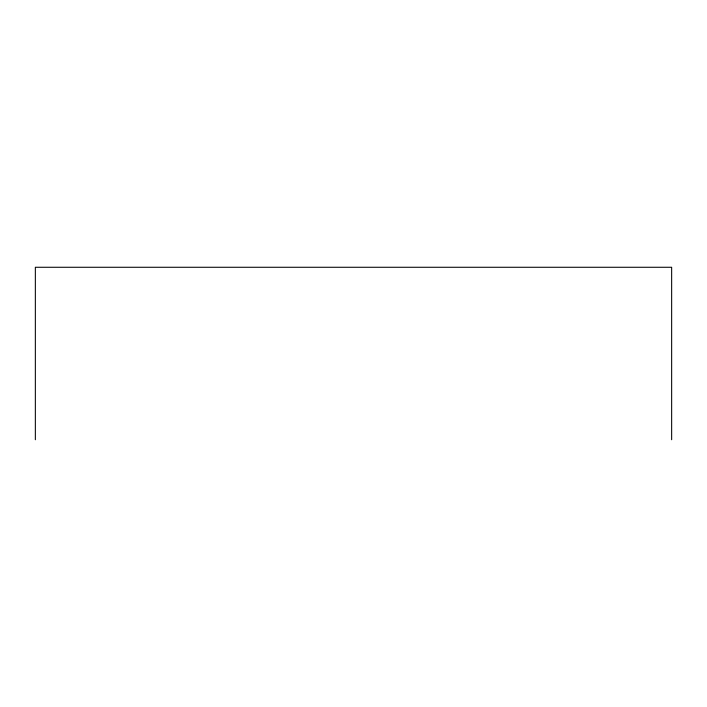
<?xml version="1.0" encoding="UTF-8"?>
<svg xmlns="http://www.w3.org/2000/svg" width="707" height="707" viewBox="0 0 707 707"><rect width="100%" height="100%" fill="white"/><g stroke="black" fill="none" stroke-linecap="round" stroke-linejoin="round"><path stroke-width="1.06" d="M671.65 439.727L671.65 267.273L35.35 267.273L35.35 439.727"/></g></svg>
